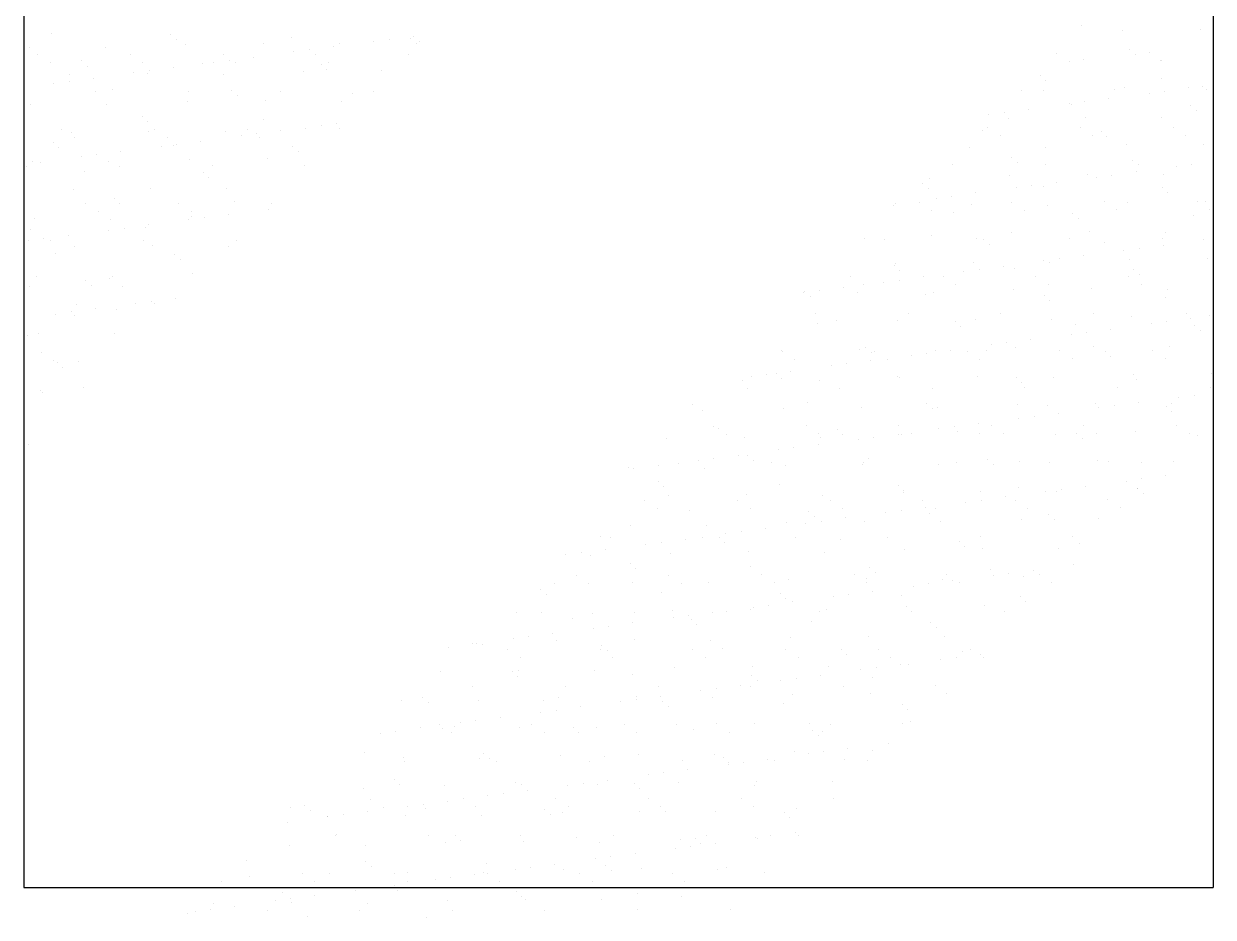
# Model space of a CAD drawing. Header units: inches. Extents: x 8.4 to 50.9, y 14.4 to 39.2.
# Drawn here: x 9.2084 to 9.4084, y 25.7495 to 25.8998 of the extents above; entities that cross this region are included whole.
import ezdxf

# ---------------------------------------------------------------- set-up
doc = ezdxf.new("R2010")
doc.units = ezdxf.units.IN
doc.header["$MEASUREMENT"] = 0
doc.layers.add('02', color=2, linetype='Continuous')

msp = doc.modelspace()

# ---------------------------------------------------------------- linework, layer by layer
at = {"layer": '02'}
for p, q in [((9.2084, 26.34805), (9.2084, 25.7545)), ((9.4084, 26.34805), (9.4084, 25.7545)), ((9.21313, 25.89809), (9.21313, 25.89809)), ((9.38621, 25.89956), (9.38621, 25.89956)), ((9.39312, 25.89866), (9.39312, 25.89866)), ((9.4062, 25.89883), (9.4062, 25.89883)), ((9.23314, 25.89792), (9.23314, 25.89792)), ((9.23406, 25.89707), (9.23406, 25.89707)), ((9.23558, 25.8963), (9.23558, 25.8963)), ((9.24867, 25.89646), (9.24867, 25.89646)), ((9.25344, 25.89748), (9.25344, 25.89748)), ((9.26146, 25.8964), (9.26146, 25.8964)), ((9.26726, 25.89684), (9.26726, 25.89684)), ((9.26986, 25.89718), (9.26986, 25.89718)), ((9.27344, 25.8973), (9.27344, 25.8973)), ((9.27393, 25.89772), (9.27393, 25.89772)), ((9.27437, 25.89646), (9.27437, 25.89646)), ((9.27497, 25.89689), (9.27497, 25.89689)), ((9.20929, 25.89587), (9.20929, 25.89587)), ((9.21076, 25.89455), (9.21076, 25.89455)), ((9.22208, 25.89581), (9.22208, 25.89581)), ((9.22633, 25.89458), (9.22633, 25.89458)), ((9.2419, 25.89461), (9.2419, 25.89461)), ((9.24701, 25.89418), (9.24701, 25.89418)), ((9.2538, 25.89507), (9.2538, 25.89507)), ((9.2564, 25.89541), (9.2564, 25.89541)), ((9.25747, 25.89464), (9.25747, 25.89464)), ((9.26047, 25.89595), (9.26047, 25.89595)), ((9.27304, 25.89466), (9.27304, 25.89466)), ((9.38204, 25.89486), (9.38204, 25.89486)), ((9.39437, 25.89546), (9.39437, 25.89546)), ((9.39529, 25.89462), (9.39529, 25.89462)), ((9.39761, 25.89489), (9.39761, 25.89489)), ((9.21287, 25.89321), (9.21287, 25.89321)), ((9.2181, 25.89353), (9.2181, 25.89353)), ((9.21903, 25.89268), (9.21903, 25.89268)), ((9.22844, 25.89324), (9.22844, 25.89324)), ((9.23355, 25.8924), (9.23355, 25.8924)), ((9.23841, 25.89309), (9.23841, 25.89309)), ((9.24034, 25.8933), (9.24034, 25.8933)), ((9.24294, 25.89364), (9.24294, 25.89364)), ((9.24401, 25.89326), (9.24401, 25.89326)), ((9.25841, 25.89292), (9.25841, 25.89292)), ((9.25934, 25.89207), (9.25934, 25.89207)), ((9.25958, 25.89329), (9.25958, 25.89329)), ((9.38415, 25.89352), (9.38415, 25.89352)), ((9.38667, 25.89372), (9.38667, 25.89372)), ((9.39946, 25.89366), (9.39946, 25.89366)), ((9.39972, 25.89355), (9.39972, 25.89355)), ((9.21603, 25.8901), (9.21603, 25.8901)), ((9.21605, 25.89118), (9.21605, 25.89118)), ((9.22009, 25.89063), (9.22009, 25.89063)), ((9.22688, 25.89153), (9.22688, 25.89153)), ((9.22914, 25.89135), (9.22914, 25.89135)), ((9.22949, 25.89187), (9.22949, 25.89187)), ((9.24193, 25.89129), (9.24193, 25.89129)), ((9.25543, 25.89177), (9.25543, 25.89177)), ((9.26852, 25.89194), (9.26852, 25.89194)), ((9.37934, 25.89107), (9.37934, 25.89107)), ((9.38026, 25.89023), (9.38026, 25.89023)), ((9.39964, 25.89063), (9.39964, 25.89063)), ((9.21342, 25.88975), (9.21342, 25.88975)), ((9.22046, 25.88837), (9.22046, 25.88837)), ((9.22338, 25.8887), (9.22338, 25.8887)), ((9.23603, 25.8884), (9.23603, 25.8884)), ((9.24338, 25.88853), (9.24338, 25.88853)), ((9.2516, 25.88843), (9.2516, 25.88843)), ((9.26369, 25.88808), (9.26369, 25.88808)), ((9.26717, 25.88846), (9.26717, 25.88846)), ((9.37617, 25.88865), (9.37617, 25.88865)), ((9.37993, 25.88854), (9.37993, 25.88854)), ((9.39174, 25.88868), (9.39174, 25.88868)), ((9.39343, 25.88903), (9.39343, 25.88903)), ((9.39761, 25.88811), (9.39761, 25.88811)), ((9.40021, 25.88845), (9.40021, 25.88845)), ((9.40428, 25.88899), (9.40428, 25.88899)), ((9.40652, 25.8892), (9.40652, 25.8892)), ((9.40731, 25.88871), (9.40731, 25.88871)), ((9.2096, 25.88624), (9.2096, 25.88624)), ((9.22239, 25.88617), (9.22239, 25.88617)), ((9.2359, 25.88666), (9.2359, 25.88666)), ((9.24431, 25.88768), (9.24431, 25.88768)), ((9.24899, 25.88683), (9.24899, 25.88683)), ((9.26178, 25.88677), (9.26178, 25.88677)), ((9.38415, 25.88634), (9.38415, 25.88634)), ((9.38461, 25.88624), (9.38461, 25.88624)), ((9.38675, 25.88668), (9.38675, 25.88668)), ((9.39082, 25.88722), (9.39082, 25.88722)), ((9.40462, 25.88607), (9.40462, 25.88607)), ((9.22835, 25.88414), (9.22835, 25.88414)), ((9.37069, 25.88457), (9.37069, 25.88457)), ((9.37329, 25.88491), (9.37329, 25.88491)), ((9.37736, 25.88545), (9.37736, 25.88545)), ((9.38698, 25.88408), (9.38698, 25.88408)), ((9.39977, 25.88402), (9.39977, 25.88402)), ((9.40554, 25.88523), (9.40554, 25.88523)), ((9.2148, 25.88203), (9.2148, 25.88203)), ((9.22927, 25.88329), (9.22927, 25.88329)), ((9.23037, 25.88206), (9.23037, 25.88206)), ((9.24594, 25.88209), (9.24594, 25.88209)), ((9.24866, 25.8837), (9.24866, 25.8837)), ((9.25575, 25.88214), (9.25575, 25.88214)), ((9.25841, 25.88273), (9.25841, 25.88273)), ((9.26101, 25.88307), (9.26101, 25.88307)), ((9.26151, 25.88211), (9.26151, 25.88211)), ((9.37051, 25.88231), (9.37051, 25.88231)), ((9.3739, 25.88392), (9.3739, 25.88392)), ((9.38608, 25.88234), (9.38608, 25.88234)), ((9.40165, 25.88237), (9.40165, 25.88237)), ((9.21636, 25.88155), (9.21636, 25.88155)), ((9.21691, 25.88069), (9.21691, 25.88069)), ((9.22945, 25.88172), (9.22945, 25.88172)), ((9.23248, 25.88072), (9.23248, 25.88072)), ((9.23816, 25.88007), (9.23816, 25.88007)), ((9.24224, 25.88165), (9.24224, 25.88165)), ((9.24495, 25.88096), (9.24495, 25.88096)), ((9.24755, 25.8813), (9.24755, 25.8813)), ((9.24805, 25.88074), (9.24805, 25.88074)), ((9.25162, 25.88184), (9.25162, 25.88184)), ((9.36958, 25.88185), (9.36958, 25.88185)), ((9.37261, 25.88097), (9.37261, 25.88097)), ((9.38818, 25.881), (9.38818, 25.881)), ((9.38959, 25.88168), (9.38959, 25.88168)), ((9.39051, 25.88084), (9.39051, 25.88084)), ((9.40376, 25.88103), (9.40376, 25.88103)), ((9.21332, 25.87975), (9.21332, 25.87975)), ((9.21424, 25.87891), (9.21424, 25.87891)), ((9.2247, 25.87829), (9.2247, 25.87829)), ((9.23149, 25.87919), (9.23149, 25.87919)), ((9.23362, 25.87931), (9.23362, 25.87931)), ((9.2341, 25.87953), (9.2341, 25.87953)), ((9.25363, 25.87914), (9.25363, 25.87914)), ((9.25455, 25.87829), (9.25455, 25.87829)), ((9.36745, 25.87897), (9.36745, 25.87897)), ((9.38024, 25.87891), (9.38024, 25.87891)), ((9.39375, 25.8794), (9.39375, 25.8794)), ((9.40683, 25.87956), (9.40683, 25.87956)), ((9.20992, 25.8766), (9.20992, 25.8766)), ((9.21124, 25.87652), (9.21124, 25.87652)), ((9.21803, 25.87742), (9.21803, 25.87742)), ((9.22064, 25.87776), (9.22064, 25.87776)), ((9.22271, 25.87654), (9.22271, 25.87654)), ((9.23621, 25.87703), (9.23621, 25.87703)), ((9.2493, 25.87719), (9.2493, 25.87719)), ((9.36463, 25.87611), (9.36463, 25.87611)), ((9.37456, 25.87729), (9.37456, 25.87729)), ((9.37548, 25.87645), (9.37548, 25.87645)), ((9.3802, 25.87613), (9.3802, 25.87613)), ((9.39486, 25.87685), (9.39486, 25.87685)), ((9.39578, 25.87616), (9.39578, 25.87616)), ((9.40482, 25.87612), (9.40482, 25.87612)), ((9.20893, 25.87582), (9.20893, 25.87582)), ((9.21859, 25.87492), (9.21859, 25.87492)), ((9.2245, 25.87585), (9.2245, 25.87585)), ((9.2386, 25.87475), (9.2386, 25.87475)), ((9.24007, 25.87588), (9.24007, 25.87588)), ((9.25564, 25.87591), (9.25564, 25.87591)), ((9.37421, 25.87428), (9.37421, 25.87428)), ((9.3873, 25.87445), (9.3873, 25.87445)), ((9.38876, 25.874), (9.38876, 25.874)), ((9.39136, 25.87434), (9.39136, 25.87434)), ((9.39543, 25.87488), (9.39543, 25.87488)), ((9.40009, 25.87439), (9.40009, 25.87439)), ((9.40222, 25.87577), (9.40222, 25.87577)), ((9.22977, 25.87208), (9.22977, 25.87208)), ((9.23952, 25.8739), (9.23952, 25.8739)), ((9.24256, 25.87202), (9.24256, 25.87202)), ((9.35953, 25.87291), (9.35953, 25.87291)), ((9.36045, 25.87206), (9.36045, 25.87206)), ((9.36071, 25.8738), (9.36071, 25.8738)), ((9.3753, 25.87223), (9.3753, 25.87223)), ((9.3779, 25.87257), (9.3779, 25.87257)), ((9.37983, 25.87246), (9.37983, 25.87246)), ((9.38197, 25.87311), (9.38197, 25.87311)), ((9.39984, 25.87229), (9.39984, 25.87229)), ((9.21668, 25.87191), (9.21668, 25.87191)), ((9.22357, 25.87036), (9.22357, 25.87036)), ((9.36184, 25.87046), (9.36184, 25.87046)), ((9.36445, 25.8708), (9.36445, 25.8708)), ((9.36851, 25.87133), (9.36851, 25.87133)), ((9.40076, 25.87145), (9.40076, 25.87145)), ((9.21884, 25.86951), (9.21884, 25.86951)), ((9.22095, 25.86817), (9.22095, 25.86817)), ((9.22449, 25.86951), (9.22449, 25.86951)), ((9.23441, 25.86954), (9.23441, 25.86954)), ((9.23652, 25.86819), (9.23652, 25.86819)), ((9.24387, 25.86992), (9.24387, 25.86992)), ((9.24956, 25.86862), (9.24956, 25.86862)), ((9.24998, 25.86957), (9.24998, 25.86957)), ((9.35468, 25.86917), (9.35468, 25.86917)), ((9.35505, 25.86956), (9.35505, 25.86956)), ((9.35897, 25.86976), (9.35897, 25.86976)), ((9.36108, 25.86842), (9.36108, 25.86842)), ((9.3648, 25.86808), (9.3648, 25.86808)), ((9.36777, 25.86934), (9.36777, 25.86934)), ((9.37454, 25.86979), (9.37454, 25.86979)), ((9.37665, 25.86845), (9.37665, 25.86845)), ((9.38056, 25.86928), (9.38056, 25.86928)), ((9.39011, 25.86982), (9.39011, 25.86982)), ((9.39222, 25.86848), (9.39222, 25.86848)), ((9.39406, 25.86976), (9.39406, 25.86976)), ((9.40569, 25.86985), (9.40569, 25.86985)), ((9.40715, 25.86993), (9.40715, 25.86993)), ((9.40779, 25.86851), (9.40779, 25.86851)), ((9.21023, 25.86697), (9.21023, 25.86697)), ((9.22302, 25.86691), (9.22302, 25.86691)), ((9.2361, 25.86685), (9.2361, 25.86685)), ((9.23653, 25.86739), (9.23653, 25.86739)), ((9.23871, 25.86719), (9.23871, 25.86719)), ((9.24277, 25.86773), (9.24277, 25.86773)), ((9.38481, 25.8679), (9.38481, 25.8679)), ((9.38573, 25.86706), (9.38573, 25.86706)), ((9.40511, 25.86746), (9.40511, 25.86746)), ((9.20854, 25.86597), (9.20854, 25.86597)), ((9.20946, 25.86513), (9.20946, 25.86513)), ((9.21585, 25.86418), (9.21585, 25.86418)), ((9.22264, 25.86508), (9.22264, 25.86508)), ((9.22525, 25.86542), (9.22525, 25.86542)), ((9.22884, 25.86553), (9.22884, 25.86553)), ((9.22931, 25.86595), (9.22931, 25.86595)), ((9.36102, 25.86416), (9.36102, 25.86416)), ((9.37453, 25.86465), (9.37453, 25.86465)), ((9.38761, 25.86482), (9.38761, 25.86482)), ((9.4004, 25.86475), (9.4004, 25.86475)), ((9.20919, 25.8633), (9.20919, 25.8633)), ((9.21179, 25.86365), (9.21179, 25.86365)), ((9.21296, 25.8633), (9.21296, 25.8633)), ((9.21699, 25.86228), (9.21699, 25.86228)), ((9.22854, 25.86333), (9.22854, 25.86333)), ((9.23008, 25.86245), (9.23008, 25.86245)), ((9.24287, 25.86239), (9.24287, 25.86239)), ((9.24411, 25.86336), (9.24411, 25.86336)), ((9.34977, 25.86369), (9.34977, 25.86369)), ((9.3531, 25.86356), (9.3531, 25.86356)), ((9.36867, 25.86359), (9.36867, 25.86359)), ((9.36978, 25.86352), (9.36978, 25.86352)), ((9.3707, 25.86267), (9.3707, 25.86267)), ((9.38424, 25.86361), (9.38424, 25.86361)), ((9.39008, 25.86307), (9.39008, 25.86307)), ((9.39597, 25.862), (9.39597, 25.862)), ((9.39981, 25.86364), (9.39981, 25.86364)), ((9.40004, 25.86254), (9.40004, 25.86254)), ((9.40683, 25.86343), (9.40683, 25.86343)), ((9.21381, 25.86114), (9.21381, 25.86114)), ((9.23382, 25.86097), (9.23382, 25.86097)), ((9.23474, 25.86012), (9.23474, 25.86012)), ((9.38251, 25.86023), (9.38251, 25.86023)), ((9.38658, 25.86077), (9.38658, 25.86077)), ((9.39337, 25.86166), (9.39337, 25.86166)), ((9.39437, 25.86013), (9.39437, 25.86013)), ((9.40746, 25.86029), (9.40746, 25.86029)), ((9.35475, 25.85913), (9.35475, 25.85913)), ((9.35499, 25.85954), (9.35499, 25.85954)), ((9.35567, 25.85828), (9.35567, 25.85828)), ((9.36645, 25.85812), (9.36645, 25.85812)), ((9.36808, 25.8597), (9.36808, 25.8597)), ((9.36906, 25.85846), (9.36906, 25.85846)), ((9.37312, 25.859), (9.37312, 25.859)), ((9.37505, 25.85868), (9.37505, 25.85868)), ((9.37991, 25.85989), (9.37991, 25.85989)), ((9.38087, 25.85964), (9.38087, 25.85964)), ((9.39506, 25.85851), (9.39506, 25.85851)), ((9.21055, 25.85733), (9.21055, 25.85733)), ((9.21879, 25.85658), (9.21879, 25.85658)), ((9.22287, 25.85699), (9.22287, 25.85699)), ((9.22334, 25.85727), (9.22334, 25.85727)), ((9.23684, 25.85776), (9.23684, 25.85776)), ((9.34744, 25.85722), (9.34744, 25.85722)), ((9.35299, 25.85635), (9.35299, 25.85635)), ((9.3556, 25.85669), (9.3556, 25.85669)), ((9.35966, 25.85722), (9.35966, 25.85722)), ((9.36301, 25.85724), (9.36301, 25.85724)), ((9.37858, 25.85727), (9.37858, 25.85727)), ((9.39415, 25.8573), (9.39415, 25.8573)), ((9.39598, 25.85767), (9.39598, 25.85767)), ((9.20941, 25.85562), (9.20941, 25.85562)), ((9.21971, 25.85574), (9.21971, 25.85574)), ((9.22498, 25.85565), (9.22498, 25.85565)), ((9.33954, 25.85457), (9.33954, 25.85457)), ((9.33972, 25.85474), (9.33972, 25.85474)), ((9.34214, 25.85492), (9.34214, 25.85492)), ((9.3462, 25.85545), (9.3462, 25.85545)), ((9.34855, 25.85459), (9.34855, 25.85459)), ((9.34955, 25.85587), (9.34955, 25.85587)), ((9.36002, 25.8543), (9.36002, 25.8543)), ((9.36134, 25.85453), (9.36134, 25.85453)), ((9.36512, 25.8559), (9.36512, 25.8559)), ((9.37484, 25.85501), (9.37484, 25.85501)), ((9.38003, 25.85412), (9.38003, 25.85412)), ((9.38069, 25.85593), (9.38069, 25.85593)), ((9.38793, 25.85518), (9.38793, 25.85518)), ((9.39626, 25.85596), (9.39626, 25.85596)), ((9.40072, 25.85512), (9.40072, 25.85512)), ((9.21731, 25.85265), (9.21731, 25.85265)), ((9.22725, 25.85274), (9.22725, 25.85274)), ((9.22986, 25.85308), (9.22986, 25.85308)), ((9.2304, 25.85281), (9.2304, 25.85281)), ((9.23392, 25.85362), (9.23392, 25.85362)), ((9.34064, 25.85389), (9.34064, 25.85389)), ((9.38095, 25.85328), (9.38095, 25.85328)), ((9.40033, 25.85368), (9.40033, 25.85368)), ((9.2138, 25.85097), (9.2138, 25.85097)), ((9.2164, 25.85131), (9.2164, 25.85131)), ((9.217, 25.85078), (9.217, 25.85078)), ((9.22046, 25.85184), (9.22046, 25.85184)), ((9.22406, 25.85175), (9.22406, 25.85175)), ((9.34157, 25.85101), (9.34157, 25.85101)), ((9.35714, 25.85104), (9.35714, 25.85104)), ((9.3684, 25.85007), (9.3684, 25.85007)), ((9.37271, 25.85106), (9.37271, 25.85106)), ((9.38119, 25.85001), (9.38119, 25.85001)), ((9.38828, 25.85109), (9.38828, 25.85109)), ((9.39469, 25.85049), (9.39469, 25.85049)), ((9.40385, 25.85112), (9.40385, 25.85112)), ((9.40465, 25.8502), (9.40465, 25.8502)), ((9.40778, 25.85066), (9.40778, 25.85066)), ((9.3418, 25.84941), (9.3418, 25.84941)), ((9.34499, 25.84991), (9.34499, 25.84991)), ((9.35531, 25.8499), (9.35531, 25.8499)), ((9.365, 25.84974), (9.365, 25.84974)), ((9.36592, 25.84889), (9.36592, 25.84889)), ((9.3853, 25.84929), (9.3853, 25.84929)), ((9.39119, 25.84843), (9.39119, 25.84843)), ((9.39798, 25.84932), (9.39798, 25.84932)), ((9.40058, 25.84967), (9.40058, 25.84967)), ((9.4053, 25.84912), (9.4053, 25.84912)), ((9.40623, 25.84828), (9.40623, 25.84828)), ((9.20903, 25.84736), (9.20903, 25.84736)), ((9.21086, 25.8477), (9.21086, 25.8477)), ((9.22365, 25.84764), (9.22365, 25.84764)), ((9.37367, 25.84612), (9.37367, 25.84612)), ((9.37773, 25.84666), (9.37773, 25.84666)), ((9.38452, 25.84755), (9.38452, 25.84755)), ((9.38712, 25.84789), (9.38712, 25.84789)), ((9.21134, 25.84444), (9.21134, 25.84444)), ((9.33577, 25.84479), (9.33577, 25.84479)), ((9.33591, 25.84467), (9.33591, 25.84467)), ((9.34886, 25.84496), (9.34886, 25.84496)), ((9.34996, 25.84535), (9.34996, 25.84535)), ((9.35089, 25.8445), (9.35089, 25.8445)), ((9.35148, 25.84469), (9.35148, 25.84469)), ((9.3576, 25.84401), (9.3576, 25.84401)), ((9.36021, 25.84435), (9.36021, 25.84435)), ((9.36165, 25.84489), (9.36165, 25.84489)), ((9.36427, 25.84489), (9.36427, 25.84489)), ((9.36705, 25.84472), (9.36705, 25.84472)), ((9.37027, 25.84491), (9.37027, 25.84491)), ((9.37106, 25.84578), (9.37106, 25.84578)), ((9.37516, 25.84538), (9.37516, 25.84538)), ((9.38262, 25.84475), (9.38262, 25.84475)), ((9.38824, 25.84555), (9.38824, 25.84555)), ((9.39027, 25.84473), (9.39027, 25.84473)), ((9.39819, 25.84478), (9.39819, 25.84478)), ((9.40103, 25.84549), (9.40103, 25.84549)), ((9.21345, 25.8431), (9.21345, 25.8431)), ((9.21401, 25.8428), (9.21401, 25.8428)), ((9.21762, 25.84301), (9.21762, 25.84301)), ((9.33802, 25.84332), (9.33802, 25.84332)), ((9.34415, 25.84224), (9.34415, 25.84224)), ((9.34675, 25.84258), (9.34675, 25.84258)), ((9.35081, 25.84311), (9.35081, 25.84311)), ((9.35359, 25.84335), (9.35359, 25.84335)), ((9.36916, 25.84338), (9.36916, 25.84338)), ((9.38473, 25.84341), (9.38473, 25.84341)), ((9.3912, 25.84389), (9.3912, 25.84389)), ((9.4003, 25.84344), (9.4003, 25.84344)), ((9.21493, 25.84196), (9.21493, 25.84196)), ((9.33069, 25.84046), (9.33069, 25.84046)), ((9.33329, 25.84081), (9.33329, 25.84081)), ((9.33493, 25.84096), (9.33493, 25.84096)), ((9.33586, 25.84011), (9.33586, 25.84011)), ((9.33735, 25.84134), (9.33735, 25.84134)), ((9.35524, 25.84052), (9.35524, 25.84052)), ((9.35562, 25.84027), (9.35562, 25.84027)), ((9.36871, 25.84043), (9.36871, 25.84043)), ((9.37524, 25.84035), (9.37524, 25.84035)), ((9.3815, 25.84037), (9.3815, 25.84037)), ((9.395, 25.84086), (9.395, 25.84086)), ((9.40809, 25.84103), (9.40809, 25.84103)), ((9.21118, 25.83807), (9.21118, 25.83807)), ((9.21841, 25.83863), (9.21841, 25.83863)), ((9.32933, 25.83984), (9.32933, 25.83984)), ((9.33004, 25.83846), (9.33004, 25.83846)), ((9.34212, 25.83978), (9.34212, 25.83978)), ((9.34561, 25.83849), (9.34561, 25.83849)), ((9.36118, 25.83852), (9.36118, 25.83852)), ((9.37616, 25.8395), (9.37616, 25.8395)), ((9.37675, 25.83854), (9.37675, 25.83854)), ((9.39232, 25.83857), (9.39232, 25.83857)), ((9.39555, 25.8399), (9.39555, 25.8399)), ((9.40789, 25.8386), (9.40789, 25.8386)), ((9.21161, 25.83773), (9.21161, 25.83773)), ((9.34021, 25.83613), (9.34021, 25.83613)), ((9.3958, 25.83609), (9.3958, 25.83609)), ((9.40259, 25.83698), (9.40259, 25.83698)), ((9.40519, 25.83733), (9.40519, 25.83733)), ((9.32082, 25.83573), (9.32082, 25.83573)), ((9.32258, 25.83467), (9.32258, 25.83467)), ((9.33609, 25.83515), (9.33609, 25.83515)), ((9.34918, 25.83532), (9.34918, 25.83532)), ((9.36021, 25.83596), (9.36021, 25.83596)), ((9.36113, 25.83511), (9.36113, 25.83511)), ((9.36197, 25.83526), (9.36197, 25.83526)), ((9.37547, 25.83575), (9.37547, 25.83575)), ((9.38051, 25.83551), (9.38051, 25.83551)), ((9.38234, 25.83432), (9.38234, 25.83432)), ((9.38856, 25.83591), (9.38856, 25.83591)), ((9.38913, 25.83521), (9.38913, 25.83521)), ((9.39173, 25.83555), (9.39173, 25.83555)), ((9.40052, 25.83534), (9.40052, 25.83534)), ((9.40135, 25.83585), (9.40135, 25.83585)), ((9.40144, 25.8345), (9.40144, 25.8345)), ((9.32438, 25.83212), (9.32438, 25.83212)), ((9.33995, 25.83215), (9.33995, 25.83215)), ((9.35552, 25.83217), (9.35552, 25.83217)), ((9.36482, 25.83201), (9.36482, 25.83201)), ((9.36888, 25.83255), (9.36888, 25.83255)), ((9.37109, 25.8322), (9.37109, 25.8322)), ((9.37567, 25.83344), (9.37567, 25.83344)), ((9.37828, 25.83378), (9.37828, 25.83378)), ((9.38666, 25.83223), (9.38666, 25.83223)), ((9.40223, 25.83226), (9.40223, 25.83226)), ((9.31655, 25.83004), (9.31655, 25.83004)), ((9.32517, 25.83174), (9.32517, 25.83174)), ((9.32648, 25.83077), (9.32648, 25.83077)), ((9.32964, 25.83021), (9.32964, 25.83021)), ((9.34205, 25.8308), (9.34205, 25.8308)), ((9.34243, 25.83015), (9.34243, 25.83015)), ((9.34518, 25.83157), (9.34518, 25.83157)), ((9.3461, 25.83072), (9.3461, 25.83072)), ((9.35136, 25.83024), (9.35136, 25.83024)), ((9.35542, 25.83077), (9.35542, 25.83077)), ((9.35594, 25.83063), (9.35594, 25.83063)), ((9.35763, 25.83083), (9.35763, 25.83083)), ((9.36221, 25.83167), (9.36221, 25.83167)), ((9.36548, 25.83113), (9.36548, 25.83113)), ((9.36902, 25.8308), (9.36902, 25.8308)), ((9.3732, 25.83086), (9.3732, 25.83086)), ((9.38182, 25.83074), (9.38182, 25.83074)), ((9.38549, 25.83095), (9.38549, 25.83095)), ((9.38641, 25.83011), (9.38641, 25.83011)), ((9.38877, 25.83089), (9.38877, 25.83089)), ((9.39532, 25.83123), (9.39532, 25.83123)), ((9.40434, 25.83092), (9.40434, 25.83092)), ((9.40579, 25.83051), (9.40579, 25.83051)), ((9.20922, 25.82902), (9.20922, 25.82902)), ((9.3353, 25.82812), (9.3353, 25.82812)), ((9.3379, 25.82847), (9.3379, 25.82847)), ((9.34196, 25.829), (9.34196, 25.829)), ((9.34876, 25.8299), (9.34876, 25.8299)), ((9.32184, 25.82635), (9.32184, 25.82635)), ((9.32444, 25.8267), (9.32444, 25.8267)), ((9.3285, 25.82723), (9.3285, 25.82723)), ((9.33015, 25.82718), (9.33015, 25.82718)), ((9.33107, 25.82634), (9.33107, 25.82634)), ((9.35045, 25.82674), (9.35045, 25.82674)), ((9.37046, 25.82657), (9.37046, 25.82657)), ((9.37579, 25.82611), (9.37579, 25.82611)), ((9.38079, 25.82602), (9.38079, 25.82602)), ((9.38887, 25.82628), (9.38887, 25.82628)), ((9.39076, 25.82612), (9.39076, 25.82612)), ((9.39636, 25.82605), (9.39636, 25.82605)), ((9.40166, 25.82622), (9.40166, 25.82622)), ((9.31011, 25.82509), (9.31011, 25.82509)), ((9.31098, 25.82492), (9.31098, 25.82492)), ((9.31505, 25.82546), (9.31505, 25.82546)), ((9.3185, 25.82591), (9.3185, 25.82591)), ((9.3229, 25.82503), (9.3229, 25.82503)), ((9.33407, 25.82594), (9.33407, 25.82594)), ((9.3364, 25.82552), (9.3364, 25.82552)), ((9.34949, 25.82569), (9.34949, 25.82569)), ((9.34965, 25.82597), (9.34965, 25.82597)), ((9.36228, 25.82563), (9.36228, 25.82563)), ((9.36522, 25.826), (9.36522, 25.826)), ((9.37138, 25.82572), (9.37138, 25.82572)), ((9.31512, 25.82279), (9.31512, 25.82279)), ((9.33542, 25.82235), (9.33542, 25.82235)), ((9.35543, 25.82218), (9.35543, 25.82218)), ((9.39374, 25.82287), (9.39374, 25.82287)), ((9.39634, 25.82322), (9.39634, 25.82322)), ((9.40041, 25.82375), (9.40041, 25.82375)), ((9.31604, 25.82195), (9.31604, 25.82195)), ((9.31687, 25.82041), (9.31687, 25.82041)), ((9.32996, 25.82057), (9.32996, 25.82057)), ((9.34275, 25.82051), (9.34275, 25.82051)), ((9.35625, 25.821), (9.35625, 25.821)), ((9.35635, 25.82133), (9.35635, 25.82133)), ((9.36934, 25.82117), (9.36934, 25.82117)), ((9.37349, 25.82021), (9.37349, 25.82021)), ((9.37573, 25.82174), (9.37573, 25.82174)), ((9.38028, 25.8211), (9.38028, 25.8211)), ((9.38213, 25.8211), (9.38213, 25.8211)), ((9.38289, 25.82144), (9.38289, 25.82144)), ((9.38695, 25.82198), (9.38695, 25.82198)), ((9.39563, 25.82159), (9.39563, 25.82159)), ((9.39574, 25.82156), (9.39574, 25.82156)), ((9.39666, 25.82072), (9.39666, 25.82072)), ((9.31284, 25.81957), (9.31284, 25.81957)), ((9.31495, 25.81823), (9.31495, 25.81823)), ((9.32841, 25.8196), (9.32841, 25.8196)), ((9.33052, 25.81825), (9.33052, 25.81825)), ((9.34398, 25.81963), (9.34398, 25.81963)), ((9.34609, 25.81828), (9.34609, 25.81828)), ((9.35955, 25.81965), (9.35955, 25.81965)), ((9.36003, 25.81844), (9.36003, 25.81844)), ((9.36166, 25.81831), (9.36166, 25.81831)), ((9.36682, 25.81933), (9.36682, 25.81933)), ((9.36943, 25.81967), (9.36943, 25.81967)), ((9.37513, 25.81968), (9.37513, 25.81968)), ((9.37723, 25.81834), (9.37723, 25.81834)), ((9.3907, 25.81971), (9.3907, 25.81971)), ((9.3928, 25.81837), (9.3928, 25.81837)), ((9.32039, 25.81796), (9.32039, 25.81796)), ((9.3404, 25.81779), (9.3404, 25.81779)), ((9.34132, 25.81695), (9.34132, 25.81695)), ((9.34251, 25.81613), (9.34251, 25.81613)), ((9.34657, 25.81666), (9.34657, 25.81666)), ((9.34981, 25.81605), (9.34981, 25.81605)), ((9.35337, 25.81756), (9.35337, 25.81756)), ((9.35597, 25.8179), (9.35597, 25.8179)), ((9.3607, 25.81735), (9.3607, 25.81735)), ((9.3761, 25.81648), (9.3761, 25.81648)), ((9.38071, 25.81718), (9.38071, 25.81718)), ((9.38163, 25.81633), (9.38163, 25.81633)), ((9.38919, 25.81664), (9.38919, 25.81664)), ((9.31042, 25.81546), (9.31042, 25.81546)), ((9.32321, 25.8154), (9.32321, 25.8154)), ((9.32645, 25.81401), (9.32645, 25.81401)), ((9.32905, 25.81436), (9.32905, 25.81436)), ((9.33311, 25.81489), (9.33311, 25.81489)), ((9.33672, 25.81589), (9.33672, 25.81589)), ((9.33991, 25.81579), (9.33991, 25.81579)), ((9.3626, 25.81599), (9.3626, 25.81599)), ((9.30536, 25.81357), (9.30536, 25.81357)), ((9.30697, 25.81336), (9.30697, 25.81336)), ((9.31299, 25.81224), (9.31299, 25.81224)), ((9.31559, 25.81258), (9.31559, 25.81258)), ((9.31966, 25.81312), (9.31966, 25.81312)), ((9.32254, 25.81339), (9.32254, 25.81339)), ((9.32537, 25.8134), (9.32537, 25.8134)), ((9.32629, 25.81256), (9.32629, 25.81256)), ((9.33811, 25.81342), (9.33811, 25.81342)), ((9.34567, 25.81296), (9.34567, 25.81296)), ((9.35368, 25.81345), (9.35368, 25.81345)), ((9.36568, 25.81279), (9.36568, 25.81279)), ((9.36925, 25.81347), (9.36925, 25.81347)), ((9.38482, 25.8135), (9.38482, 25.8135)), ((9.38598, 25.81235), (9.38598, 25.81235)), ((9.29953, 25.81047), (9.29953, 25.81047)), ((9.30213, 25.81081), (9.30213, 25.81081)), ((9.30368, 25.81029), (9.30368, 25.81029)), ((9.3062, 25.81135), (9.3062, 25.81135)), ((9.31718, 25.81077), (9.31718, 25.81077)), ((9.33027, 25.81094), (9.33027, 25.81094)), ((9.34306, 25.81088), (9.34306, 25.81088)), ((9.35657, 25.81136), (9.35657, 25.81136)), ((9.3666, 25.81194), (9.3666, 25.81194)), ((9.36965, 25.81153), (9.36965, 25.81153)), ((9.38245, 25.81147), (9.38245, 25.81147)), ((9.31034, 25.80901), (9.31034, 25.80901)), ((9.31126, 25.80817), (9.31126, 25.80817)), ((9.33064, 25.80857), (9.33064, 25.80857)), ((9.35065, 25.8084), (9.35065, 25.8084)), ((9.38489, 25.80876), (9.38489, 25.80876)), ((9.30131, 25.80702), (9.30131, 25.80702)), ((9.31688, 25.80705), (9.31688, 25.80705)), ((9.33245, 25.80708), (9.33245, 25.80708)), ((9.33703, 25.80625), (9.33703, 25.80625)), ((9.34802, 25.8071), (9.34802, 25.8071)), ((9.35012, 25.80642), (9.35012, 25.80642)), ((9.35157, 25.80755), (9.35157, 25.80755)), ((9.36291, 25.80636), (9.36291, 25.80636)), ((9.36359, 25.80713), (9.36359, 25.80713)), ((9.36464, 25.8061), (9.36464, 25.8061)), ((9.37095, 25.80796), (9.37095, 25.80796)), ((9.37143, 25.80699), (9.37143, 25.80699)), ((9.37404, 25.80733), (9.37404, 25.80733)), ((9.37642, 25.80684), (9.37642, 25.80684)), ((9.3781, 25.80787), (9.3781, 25.80787)), ((9.37916, 25.80716), (9.37916, 25.80716)), ((9.29531, 25.80462), (9.29531, 25.80462)), ((9.29765, 25.80566), (9.29765, 25.80566)), ((9.30342, 25.80568), (9.30342, 25.80568)), ((9.31074, 25.80583), (9.31074, 25.80583)), ((9.31561, 25.80418), (9.31561, 25.80418)), ((9.31899, 25.80571), (9.31899, 25.80571)), ((9.32353, 25.80577), (9.32353, 25.80577)), ((9.33456, 25.80573), (9.33456, 25.80573)), ((9.33562, 25.80401), (9.33562, 25.80401)), ((9.35013, 25.80576), (9.35013, 25.80576)), ((9.35118, 25.80432), (9.35118, 25.80432)), ((9.35798, 25.80522), (9.35798, 25.80522)), ((9.36058, 25.80556), (9.36058, 25.80556)), ((9.3657, 25.80579), (9.3657, 25.80579)), ((9.38127, 25.80582), (9.38127, 25.80582)), ((9.29623, 25.80378), (9.29623, 25.80378)), ((9.33366, 25.80202), (9.33366, 25.80202)), ((9.33654, 25.80317), (9.33654, 25.80317)), ((9.33772, 25.80255), (9.33772, 25.80255)), ((9.34452, 25.80345), (9.34452, 25.80345)), ((9.34712, 25.80379), (9.34712, 25.80379)), ((9.35592, 25.80357), (9.35592, 25.80357)), ((9.37593, 25.8034), (9.37593, 25.8034)), ((9.37685, 25.80255), (9.37685, 25.80255)), ((9.2912, 25.80071), (9.2912, 25.80071)), ((9.29544, 25.80081), (9.29544, 25.80081)), ((9.30399, 25.80065), (9.30399, 25.80065)), ((9.31101, 25.80084), (9.31101, 25.80084)), ((9.3175, 25.80114), (9.3175, 25.80114)), ((9.3202, 25.80025), (9.3202, 25.80025)), ((9.32427, 25.80078), (9.32427, 25.80078)), ((9.32658, 25.80087), (9.32658, 25.80087)), ((9.33059, 25.80131), (9.33059, 25.80131)), ((9.33106, 25.80168), (9.33106, 25.80168)), ((9.34215, 25.8009), (9.34215, 25.8009)), ((9.34338, 25.80124), (9.34338, 25.80124)), ((9.35688, 25.80173), (9.35688, 25.80173)), ((9.35772, 25.80093), (9.35772, 25.80093)), ((9.36997, 25.8019), (9.36997, 25.8019)), ((9.37329, 25.80095), (9.37329, 25.80095)), ((9.30058, 25.79979), (9.30058, 25.79979)), ((9.30414, 25.79813), (9.30414, 25.79813)), ((9.30674, 25.79847), (9.30674, 25.79847)), ((9.31081, 25.79901), (9.31081, 25.79901)), ((9.3176, 25.7999), (9.3176, 25.7999)), ((9.32059, 25.79962), (9.32059, 25.79962)), ((9.32151, 25.79878), (9.32151, 25.79878)), ((9.34089, 25.79918), (9.34089, 25.79918)), ((9.3609, 25.79901), (9.3609, 25.79901)), ((9.36182, 25.79816), (9.36182, 25.79816)), ((9.29068, 25.79636), (9.29068, 25.79636)), ((9.29328, 25.7967), (9.29328, 25.7967)), ((9.29735, 25.79724), (9.29735, 25.79724)), ((9.29797, 25.79603), (9.29797, 25.79603)), ((9.31105, 25.79619), (9.31105, 25.79619)), ((9.32384, 25.79613), (9.32384, 25.79613)), ((9.33735, 25.79662), (9.33735, 25.79662)), ((9.35044, 25.79678), (9.35044, 25.79678)), ((9.36323, 25.79672), (9.36323, 25.79672)), ((9.27982, 25.79493), (9.27982, 25.79493)), ((9.28389, 25.79547), (9.28389, 25.79547)), ((9.28446, 25.79554), (9.28446, 25.79554)), ((9.28555, 25.79541), (9.28555, 25.79541)), ((9.28978, 25.79447), (9.28978, 25.79447)), ((9.30535, 25.7945), (9.30535, 25.7945)), ((9.30556, 25.79523), (9.30556, 25.79523)), ((9.30648, 25.79439), (9.30648, 25.79439)), ((9.32092, 25.79453), (9.32092, 25.79453)), ((9.32586, 25.79479), (9.32586, 25.79479)), ((9.33649, 25.79456), (9.33649, 25.79456)), ((9.34587, 25.79462), (9.34587, 25.79462)), ((9.35206, 25.79458), (9.35206, 25.79458)), ((9.36617, 25.79418), (9.36617, 25.79418)), ((9.36763, 25.79461), (9.36763, 25.79461)), ((9.29189, 25.79313), (9.29189, 25.79313)), ((9.30746, 25.79316), (9.30746, 25.79316)), ((9.32303, 25.79318), (9.32303, 25.79318)), ((9.3386, 25.79321), (9.3386, 25.79321)), ((9.34679, 25.79378), (9.34679, 25.79378)), ((9.35417, 25.79324), (9.35417, 25.79324)), ((9.3572, 25.7921), (9.3572, 25.7921)), ((9.36259, 25.79288), (9.36259, 25.79288)), ((9.36519, 25.79322), (9.36519, 25.79322)), ((9.36925, 25.79376), (9.36925, 25.79376)), ((9.36974, 25.79327), (9.36974, 25.79327)), ((9.27843, 25.79091), (9.27843, 25.79091)), ((9.29053, 25.79085), (9.29053, 25.79085)), ((9.29145, 25.79), (9.29145, 25.79)), ((9.29152, 25.79108), (9.29152, 25.79108)), ((9.30431, 25.79102), (9.30431, 25.79102)), ((9.31083, 25.7904), (9.31083, 25.7904)), ((9.31781, 25.7915), (9.31781, 25.7915)), ((9.33083, 25.79023), (9.33083, 25.79023)), ((9.3309, 25.79167), (9.3309, 25.79167)), ((9.34233, 25.79021), (9.34233, 25.79021)), ((9.34369, 25.79161), (9.34369, 25.79161)), ((9.34913, 25.79111), (9.34913, 25.79111)), ((9.35173, 25.79145), (9.35173, 25.79145)), ((9.35579, 25.79199), (9.35579, 25.79199)), ((9.28391, 25.78826), (9.28391, 25.78826)), ((9.29948, 25.78829), (9.29948, 25.78829)), ((9.31505, 25.78832), (9.31505, 25.78832)), ((9.32888, 25.78844), (9.32888, 25.78844)), ((9.33062, 25.78835), (9.33062, 25.78835)), ((9.33176, 25.78939), (9.33176, 25.78939)), ((9.33567, 25.78934), (9.33567, 25.78934)), ((9.33827, 25.78968), (9.33827, 25.78968)), ((9.34619, 25.78838), (9.34619, 25.78838)), ((9.35114, 25.78979), (9.35114, 25.78979)), ((9.36176, 25.78841), (9.36176, 25.78841)), ((9.27549, 25.78646), (9.27549, 25.78646)), ((9.2958, 25.78601), (9.2958, 25.78601)), ((9.29828, 25.78639), (9.29828, 25.78639)), ((9.31135, 25.78614), (9.31135, 25.78614)), ((9.31137, 25.78656), (9.31137, 25.78656)), ((9.31542, 25.78667), (9.31542, 25.78667)), ((9.32221, 25.78756), (9.32221, 25.78756)), ((9.32416, 25.7865), (9.32416, 25.7865)), ((9.32481, 25.78791), (9.32481, 25.78791)), ((9.33766, 25.78698), (9.33766, 25.78698)), ((9.35075, 25.78715), (9.35075, 25.78715)), ((9.36354, 25.78709), (9.36354, 25.78709)), ((9.27199, 25.78597), (9.27199, 25.78597)), ((9.27642, 25.78561), (9.27642, 25.78561)), ((9.28478, 25.7859), (9.28478, 25.7859)), ((9.29529, 25.78402), (9.29529, 25.78402)), ((9.29789, 25.78436), (9.29789, 25.78436)), ((9.30196, 25.7849), (9.30196, 25.7849)), ((9.30875, 25.78579), (9.30875, 25.78579)), ((9.3158, 25.78584), (9.3158, 25.78584)), ((9.31673, 25.785), (9.31673, 25.785)), ((9.33611, 25.7854), (9.33611, 25.7854)), ((9.35611, 25.78523), (9.35611, 25.78523)), ((9.35703, 25.78438), (9.35703, 25.78438)), ((9.28183, 25.78225), (9.28183, 25.78225)), ((9.28443, 25.78259), (9.28443, 25.78259)), ((9.2885, 25.78313), (9.2885, 25.78313)), ((9.32496, 25.78201), (9.32496, 25.78201)), ((9.33122, 25.78204), (9.33122, 25.78204)), ((9.34053, 25.78204), (9.34053, 25.78204)), ((9.3561, 25.78206), (9.3561, 25.78206)), ((9.35751, 25.78246), (9.35751, 25.78246)), ((9.26837, 25.78048), (9.26837, 25.78048)), ((9.27098, 25.78082), (9.27098, 25.78082)), ((9.27504, 25.78135), (9.27504, 25.78135)), ((9.27825, 25.78192), (9.27825, 25.78192)), ((9.27875, 25.78128), (9.27875, 25.78128)), ((9.28035, 25.78058), (9.28035, 25.78058)), ((9.28077, 25.78163), (9.28077, 25.78163)), ((9.29183, 25.78145), (9.29183, 25.78145)), ((9.29382, 25.78195), (9.29382, 25.78195)), ((9.29592, 25.78061), (9.29592, 25.78061)), ((9.30077, 25.78145), (9.30077, 25.78145)), ((9.30169, 25.78061), (9.30169, 25.78061)), ((9.30462, 25.78138), (9.30462, 25.78138)), ((9.30939, 25.78198), (9.30939, 25.78198)), ((9.31149, 25.78064), (9.31149, 25.78064)), ((9.31813, 25.78187), (9.31813, 25.78187)), ((9.32108, 25.78101), (9.32108, 25.78101)), ((9.32707, 25.78066), (9.32707, 25.78066)), ((9.34108, 25.78084), (9.34108, 25.78084)), ((9.34264, 25.78069), (9.34264, 25.78069)), ((9.34401, 25.78198), (9.34401, 25.78198)), ((9.342, 25.78), (9.342, 25.78)), ((9.35374, 25.77877), (9.35374, 25.77877)), ((9.26574, 25.77724), (9.26574, 25.77724)), ((9.2723, 25.77633), (9.2723, 25.77633)), ((9.28509, 25.77627), (9.28509, 25.77627)), ((9.28574, 25.77707), (9.28574, 25.77707)), ((9.28666, 25.77622), (9.28666, 25.77622)), ((9.2986, 25.77676), (9.2986, 25.77676)), ((9.30604, 25.77662), (9.30604, 25.77662)), ((9.31168, 25.77692), (9.31168, 25.77692)), ((9.32447, 25.77686), (9.32447, 25.77686)), ((9.32605, 25.77645), (9.32605, 25.77645)), ((9.33349, 25.7761), (9.33349, 25.7761)), ((9.33798, 25.77735), (9.33798, 25.77735)), ((9.34028, 25.777), (9.34028, 25.777)), ((9.34288, 25.77734), (9.34288, 25.77734)), ((9.34635, 25.77601), (9.34635, 25.77601)), ((9.34694, 25.77788), (9.34694, 25.77788)), ((9.35107, 25.77752), (9.35107, 25.77752)), ((9.27237, 25.77572), (9.27237, 25.77572)), ((9.28794, 25.77574), (9.28794, 25.77574)), ((9.30351, 25.77577), (9.30351, 25.77577)), ((9.31909, 25.7758), (9.31909, 25.7758)), ((9.32003, 25.77433), (9.32003, 25.77433)), ((9.32682, 25.77523), (9.32682, 25.77523)), ((9.32697, 25.77561), (9.32697, 25.77561)), ((9.32942, 25.77557), (9.32942, 25.77557)), ((9.33466, 25.77583), (9.33466, 25.77583)), ((9.35023, 25.77586), (9.35023, 25.77586)), ((9.27071, 25.77268), (9.27071, 25.77268)), ((9.29101, 25.77224), (9.29101, 25.77224)), ((9.3025, 25.77202), (9.3025, 25.77202)), ((9.30657, 25.77256), (9.30657, 25.77256)), ((9.31102, 25.77206), (9.31102, 25.77206)), ((9.31336, 25.77345), (9.31336, 25.77345)), ((9.31596, 25.7738), (9.31596, 25.7738)), ((9.31844, 25.77224), (9.31844, 25.77224)), ((9.33153, 25.7724), (9.33153, 25.7724)), ((9.34432, 25.77234), (9.34432, 25.77234)), ((9.26556, 25.77116), (9.26556, 25.77116)), ((9.27163, 25.77183), (9.27163, 25.77183)), ((9.27906, 25.77164), (9.27906, 25.77164)), ((9.28904, 25.77025), (9.28904, 25.77025)), ((9.29215, 25.77181), (9.29215, 25.77181)), ((9.29311, 25.77079), (9.29311, 25.77079)), ((9.2999, 25.77168), (9.2999, 25.77168)), ((9.30494, 25.77175), (9.30494, 25.77175)), ((9.31194, 25.77122), (9.31194, 25.77122)), ((9.33132, 25.77162), (9.33132, 25.77162)), ((9.25325, 25.768), (9.25325, 25.768)), ((9.25568, 25.76829), (9.25568, 25.76829)), ((9.26671, 25.76937), (9.26671, 25.76937)), ((9.26882, 25.76803), (9.26882, 25.76803)), ((9.27298, 25.76814), (9.27298, 25.76814)), ((9.27559, 25.76848), (9.27559, 25.76848)), ((9.27965, 25.76902), (9.27965, 25.76902)), ((9.28228, 25.7694), (9.28228, 25.7694)), ((9.28439, 25.76806), (9.28439, 25.76806)), ((9.28644, 25.76991), (9.28644, 25.76991)), ((9.29785, 25.76943), (9.29785, 25.76943)), ((9.29996, 25.76809), (9.29996, 25.76809)), ((9.31342, 25.76946), (9.31342, 25.76946)), ((9.31553, 25.76812), (9.31553, 25.76812)), ((9.329, 25.76949), (9.329, 25.76949)), ((9.3311, 25.76814), (9.3311, 25.76814)), ((9.34457, 25.76952), (9.34457, 25.76952)), ((9.2566, 25.76745), (9.2566, 25.76745)), ((9.25952, 25.76637), (9.25952, 25.76637)), ((9.25953, 25.76653), (9.25953, 25.76653)), ((9.26213, 25.76671), (9.26213, 25.76671)), ((9.26619, 25.76724), (9.26619, 25.76724)), ((9.27262, 25.7667), (9.27262, 25.7667)), ((9.27598, 25.76785), (9.27598, 25.76785)), ((9.28541, 25.76664), (9.28541, 25.76664)), ((9.29599, 25.76768), (9.29599, 25.76768)), ((9.29691, 25.76683), (9.29691, 25.76683)), ((9.29891, 25.76712), (9.29891, 25.76712)), ((9.312, 25.76729), (9.312, 25.76729)), ((9.31629, 25.76723), (9.31629, 25.76723)), ((9.32479, 25.76723), (9.32479, 25.76723)), ((9.3363, 25.76706), (9.3363, 25.76706)), ((9.33722, 25.76622), (9.33722, 25.76622)), ((9.33829, 25.76772), (9.33829, 25.76772)), ((9.25273, 25.76547), (9.25273, 25.76547)), ((9.26084, 25.76317), (9.26084, 25.76317)), ((9.26095, 25.76346), (9.26095, 25.76346)), ((9.27641, 25.76319), (9.27641, 25.76319)), ((9.27938, 25.76201), (9.27938, 25.76201)), ((9.28096, 25.76329), (9.28096, 25.76329)), ((9.28188, 25.76244), (9.28188, 25.76244)), ((9.29198, 25.76322), (9.29198, 25.76322)), ((9.29246, 25.76218), (9.29246, 25.76218)), ((9.30126, 25.76285), (9.30126, 25.76285)), ((9.30525, 25.76212), (9.30525, 25.76212)), ((9.30755, 25.76325), (9.30755, 25.76325)), ((9.31876, 25.7626), (9.31876, 25.7626)), ((9.32127, 25.76267), (9.32127, 25.76267)), ((9.32312, 25.76328), (9.32312, 25.76328)), ((9.33143, 25.76289), (9.33143, 25.76289)), ((9.33185, 25.76277), (9.33185, 25.76277)), ((9.33403, 25.76323), (9.33403, 25.76323)), ((9.3381, 25.76376), (9.3381, 25.76376)), ((9.33869, 25.76331), (9.33869, 25.76331)), ((9.25308, 25.76158), (9.25308, 25.76158)), ((9.26587, 25.76152), (9.26587, 25.76152)), ((9.31118, 25.76022), (9.31118, 25.76022)), ((9.31797, 25.76111), (9.31797, 25.76111)), ((9.32057, 25.76146), (9.32057, 25.76146)), ((9.32219, 25.76183), (9.32219, 25.76183)), ((9.32464, 25.76199), (9.32464, 25.76199)), ((9.24592, 25.75907), (9.24592, 25.75907)), ((9.26593, 25.7589), (9.26593, 25.7589)), ((9.26685, 25.75805), (9.26685, 25.75805)), ((9.28623, 25.75846), (9.28623, 25.75846)), ((9.29772, 25.75845), (9.29772, 25.75845)), ((9.30451, 25.75934), (9.30451, 25.75934)), ((9.30624, 25.75828), (9.30624, 25.75828)), ((9.30711, 25.75969), (9.30711, 25.75969)), ((9.24634, 25.75641), (9.24634, 25.75641)), ((9.25518, 25.75682), (9.25518, 25.75682)), ((9.25984, 25.7569), (9.25984, 25.7569)), ((9.27075, 25.75685), (9.27075, 25.75685)), ((9.27293, 25.75706), (9.27293, 25.75706)), ((9.2802, 25.75614), (9.2802, 25.75614)), ((9.28426, 25.75668), (9.28426, 25.75668)), ((9.28572, 25.757), (9.28572, 25.757)), ((9.28632, 25.75688), (9.28632, 25.75688)), ((9.29105, 25.75757), (9.29105, 25.75757)), ((9.29365, 25.75791), (9.29365, 25.75791)), ((9.29922, 25.75749), (9.29922, 25.75749)), ((9.30189, 25.75691), (9.30189, 25.75691)), ((9.30716, 25.75744), (9.30716, 25.75744)), ((9.31231, 25.75766), (9.31231, 25.75766)), ((9.31746, 25.75694), (9.31746, 25.75694)), ((9.3251, 25.75759), (9.3251, 25.75759)), ((9.32654, 25.75784), (9.32654, 25.75784)), ((9.33303, 25.75697), (9.33303, 25.75697)), ((9.2084, 25.7545), (9.4084, 25.7545)), ((9.24172, 25.75545), (9.24172, 25.75545)), ((9.2509, 25.75451), (9.2509, 25.75451)), ((9.25729, 25.75548), (9.25729, 25.75548)), ((9.26413, 25.75403), (9.26413, 25.75403)), ((9.26674, 25.75437), (9.26674, 25.75437)), ((9.2708, 25.75491), (9.2708, 25.75491)), ((9.2712, 25.75407), (9.2712, 25.75407)), ((9.27286, 25.75551), (9.27286, 25.75551)), ((9.27759, 25.7558), (9.27759, 25.7558)), ((9.28843, 25.75554), (9.28843, 25.75554)), ((9.304, 25.75557), (9.304, 25.75557)), ((9.31957, 25.75559), (9.31957, 25.75559)), ((9.25068, 25.75226), (9.25068, 25.75226)), ((9.25182, 25.75367), (9.25182, 25.75367)), ((9.25328, 25.7526), (9.25328, 25.7526)), ((9.25734, 25.75313), (9.25734, 25.75313)), ((9.27969, 25.75238), (9.27969, 25.75238)), ((9.29121, 25.7539), (9.29121, 25.7539)), ((9.29213, 25.75305), (9.29213, 25.75305)), ((9.29278, 25.75254), (9.29278, 25.75254)), ((9.30557, 25.75248), (9.30557, 25.75248)), ((9.31151, 25.75345), (9.31151, 25.75345)), ((9.31907, 25.75297), (9.31907, 25.75297)), ((9.23587, 25.75012), (9.23587, 25.75012)), ((9.23722, 25.75048), (9.23722, 25.75048)), ((9.23982, 25.75083), (9.23982, 25.75083)), ((9.24031, 25.75178), (9.24031, 25.75178)), ((9.24388, 25.75136), (9.24388, 25.75136)), ((9.24931, 25.75062), (9.24931, 25.75062)), ((9.2534, 25.75195), (9.2534, 25.75195)), ((9.26488, 25.75065), (9.26488, 25.75065)), ((9.26619, 25.75189), (9.26619, 25.75189)), ((9.28045, 25.75067), (9.28045, 25.75067)), ((9.29602, 25.7507), (9.29602, 25.7507)), ((9.31159, 25.75073), (9.31159, 25.75073)), ((9.32716, 25.75076), (9.32716, 25.75076)), ((9.25617, 25.74968), (9.25617, 25.74968)), ((9.27618, 25.74951), (9.27618, 25.74951))]:
    msp.add_line(p, q, dxfattribs=at)

doc.saveas('drawing.dxf')
